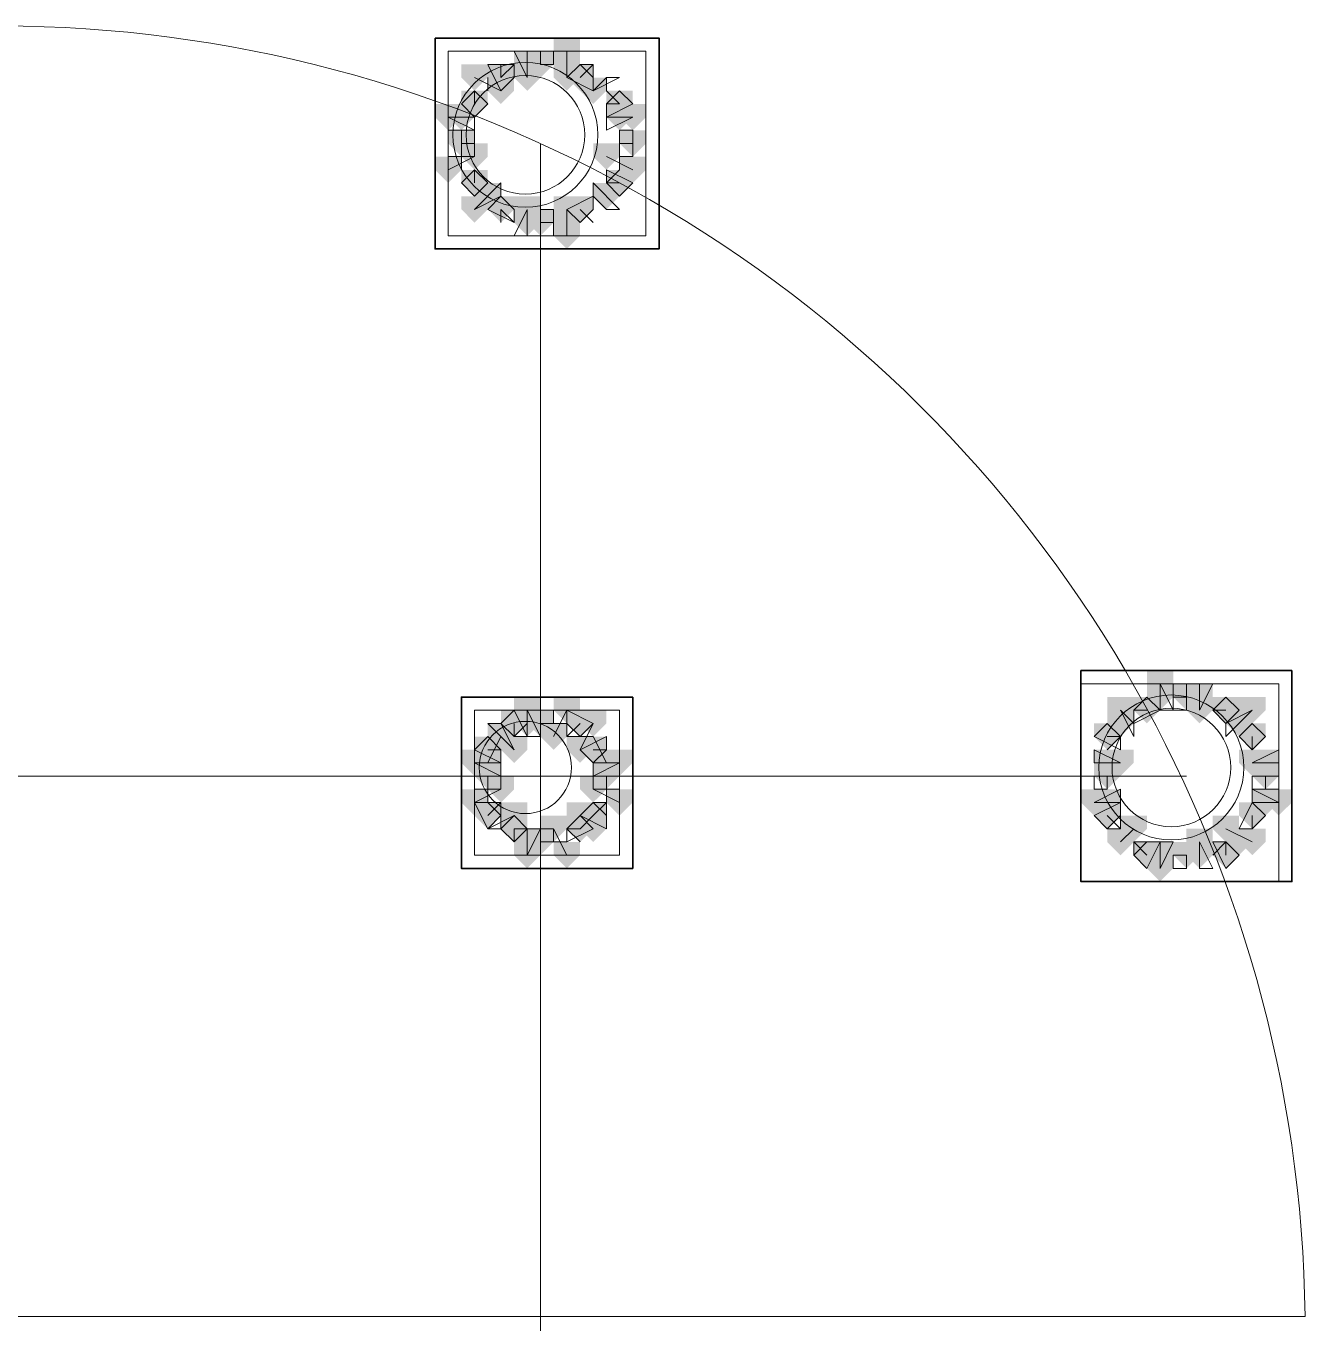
# Model space of a CAD drawing. Header units: millimetres. Extents: x 2315 to 4619, y 1334 to 1897.
# Drawn here: x 3654.12 to 3660.05, y 1541.67 to 1547.68 of the extents above; entities that cross this region are included whole.
import ezdxf

# ---------------------------------------------------------------- set-up
doc = ezdxf.new("R2010")
doc.units = ezdxf.units.MM
for name, color, linetype, true_color in [('PDF_10', 7, 'Continuous', 0x00b85c), ('PDF_AXIS', 7, 'Continuous', 0x00b85c), ('PDF_柱构件', 7, 'Continuous', 0x00b85c), ('PDF_转运站初步方案', 7, 'Continuous', 0x00b85c)]:
    doc.layers.add(name, color=color, linetype=linetype, true_color=true_color)
doc.layers.add('PDF_中心线层', color=1, linetype='Continuous')
doc.layers.add('PDF_粗实线层', color=7, linetype='Continuous')

msp = doc.modelspace()

# ---------------------------------------------------------------- hatches: boundary and pattern name
at = {"layer": 'PDF_10', "transparency": 33554559}
for points in [[(3656.5089, 1547.5601), (3656.4478, 1547.5601), (3656.4478, 1547.499), (3656.5089, 1547.4379), (3656.5699, 1547.499), (3656.5699, 1547.5601)], [(3656.5089, 1547.5601), (3656.4478, 1547.5601), (3656.4478, 1547.499), (3656.5089, 1547.4379), (3656.5699, 1547.499), (3656.5699, 1547.5601)], [(3656.3256, 1547.499), (3656.2645, 1547.499), (3656.2645, 1547.4379), (3656.3256, 1547.3768), (3656.3867, 1547.4379), (3656.3867, 1547.499)], [(3656.3256, 1547.499), (3656.2645, 1547.499), (3656.2645, 1547.4379), (3656.3256, 1547.3768), (3656.3867, 1547.4379), (3656.3867, 1547.499)], [(3656.6921, 1547.499), (3656.631, 1547.499), (3656.631, 1547.4379), (3656.6921, 1547.3768), (3656.7532, 1547.4379), (3656.7532, 1547.499)], [(3656.6921, 1547.499), (3656.631, 1547.499), (3656.631, 1547.4379), (3656.6921, 1547.3768), (3656.7532, 1547.4379), (3656.7532, 1547.499)], [(3656.2034, 1547.3768), (3656.1424, 1547.3768), (3656.1424, 1547.3157), (3656.2034, 1547.2547), (3656.2645, 1547.3157), (3656.2645, 1547.3768)], [(3656.2034, 1547.3768), (3656.1424, 1547.3768), (3656.1424, 1547.3157), (3656.2034, 1547.2547), (3656.2645, 1547.3157), (3656.2645, 1547.3768)], [(3656.2034, 1547.3768), (3656.1424, 1547.3768), (3656.1424, 1547.3157), (3656.2034, 1547.2547), (3656.2645, 1547.3157), (3656.2645, 1547.3768)], [(3656.8753, 1547.3768), (3656.8143, 1547.3768), (3656.8143, 1547.3157), (3656.8753, 1547.2547), (3656.9364, 1547.3157), (3656.9364, 1547.3768)], [(3656.8753, 1547.3768), (3656.8143, 1547.3768), (3656.8143, 1547.3157), (3656.8753, 1547.2547), (3656.9364, 1547.3157), (3656.9364, 1547.3768)], [(3656.1424, 1547.1936), (3656.0813, 1547.1936), (3656.0813, 1547.1325), (3656.1424, 1547.0714), (3656.2034, 1547.1325), (3656.2034, 1547.1936)], [(3656.1424, 1547.1936), (3656.0813, 1547.1936), (3656.0813, 1547.1325), (3656.1424, 1547.0714), (3656.2034, 1547.1325), (3656.2034, 1547.1936)], [(3656.9364, 1547.1936), (3656.8753, 1547.1936), (3656.8753, 1547.1325), (3656.9364, 1547.0714), (3656.9975, 1547.1325), (3656.9975, 1547.1936)], [(3656.9364, 1547.1936), (3656.8753, 1547.1936), (3656.8753, 1547.1325), (3656.9364, 1547.0714), (3656.9975, 1547.1325), (3656.9975, 1547.1936)], [(3656.2034, 1547.0103), (3656.1424, 1547.0103), (3656.1424, 1546.9493), (3656.2034, 1546.8882), (3656.2645, 1546.9493), (3656.2645, 1547.0103)], [(3656.2034, 1547.0103), (3656.1424, 1547.0103), (3656.1424, 1546.9493), (3656.2034, 1546.8882), (3656.2645, 1546.9493), (3656.2645, 1547.0103)], [(3656.2034, 1547.0103), (3656.1424, 1547.0103), (3656.1424, 1546.9493), (3656.2034, 1546.8882), (3656.2645, 1546.9493), (3656.2645, 1547.0103)], [(3656.8753, 1547.0103), (3656.8143, 1547.0103), (3656.8143, 1546.9493), (3656.8753, 1546.8882), (3656.9364, 1546.9493), (3656.9364, 1547.0103)], [(3656.8753, 1547.0103), (3656.8143, 1547.0103), (3656.8143, 1546.9493), (3656.8753, 1546.8882), (3656.9364, 1546.9493), (3656.9364, 1547.0103)], [(3656.3256, 1546.8882), (3656.2645, 1546.8882), (3656.2645, 1546.8271), (3656.3256, 1546.766), (3656.3867, 1546.8271), (3656.3867, 1546.8882)], [(3656.3256, 1546.8882), (3656.2645, 1546.8882), (3656.2645, 1546.8271), (3656.3256, 1546.766), (3656.3867, 1546.8271), (3656.3867, 1546.8882)], [(3656.6921, 1546.8882), (3656.631, 1546.8882), (3656.631, 1546.8271), (3656.6921, 1546.766), (3656.7532, 1546.8271), (3656.7532, 1546.8882)], [(3656.6921, 1546.8882), (3656.631, 1546.8882), (3656.631, 1546.8271), (3656.6921, 1546.766), (3656.7532, 1546.8271), (3656.7532, 1546.8882)], [(3656.5089, 1546.8271), (3656.4478, 1546.8271), (3656.4478, 1546.766), (3656.5089, 1546.7049), (3656.5699, 1546.766), (3656.5699, 1546.8271)], [(3656.5089, 1546.8271), (3656.4478, 1546.8271), (3656.4478, 1546.766), (3656.5089, 1546.7049), (3656.5699, 1546.766), (3656.5699, 1546.8271)], [(3656.5089, 1546.8271), (3656.4478, 1546.8271), (3656.4478, 1546.766), (3656.5089, 1546.7049), (3656.5699, 1546.766), (3656.5699, 1546.8271)], [(3659.5018, 1544.6282), (3659.4407, 1544.6282), (3659.4407, 1544.5671), (3659.5018, 1544.506), (3659.5629, 1544.5671), (3659.5629, 1544.6282)], [(3659.5018, 1544.6282), (3659.4407, 1544.6282), (3659.4407, 1544.5671), (3659.5018, 1544.506), (3659.5629, 1544.5671), (3659.5629, 1544.6282)], [(3659.3186, 1544.5671), (3659.2575, 1544.5671), (3659.2575, 1544.506), (3659.3186, 1544.4449), (3659.3797, 1544.506), (3659.3797, 1544.5671)], [(3659.3186, 1544.5671), (3659.2575, 1544.5671), (3659.2575, 1544.506), (3659.3186, 1544.4449), (3659.3797, 1544.506), (3659.3797, 1544.5671)], [(3659.6851, 1544.5671), (3659.624, 1544.5671), (3659.624, 1544.506), (3659.6851, 1544.4449), (3659.7461, 1544.506), (3659.7461, 1544.5671)], [(3659.6851, 1544.5671), (3659.624, 1544.5671), (3659.624, 1544.506), (3659.6851, 1544.4449), (3659.7461, 1544.506), (3659.7461, 1544.5671)], [(3659.6851, 1544.5671), (3659.624, 1544.5671), (3659.624, 1544.506), (3659.6851, 1544.4449), (3659.7461, 1544.506), (3659.7461, 1544.5671)], [(3656.3867, 1544.506), (3656.3256, 1544.506), (3656.3256, 1544.4449), (3656.3867, 1544.3839), (3656.4478, 1544.4449), (3656.4478, 1544.506)], [(3656.3867, 1544.506), (3656.3256, 1544.506), (3656.3256, 1544.4449), (3656.3867, 1544.3839), (3656.4478, 1544.4449), (3656.4478, 1544.506)], [(3656.5089, 1544.506), (3656.4478, 1544.506), (3656.4478, 1544.4449), (3656.5089, 1544.3839), (3656.5699, 1544.4449), (3656.5699, 1544.506)], [(3656.5089, 1544.506), (3656.4478, 1544.506), (3656.4478, 1544.4449), (3656.5089, 1544.3839), (3656.5699, 1544.4449), (3656.5699, 1544.506)], [(3656.6921, 1544.506), (3656.631, 1544.506), (3656.631, 1544.4449), (3656.6921, 1544.3839), (3656.7532, 1544.4449), (3656.7532, 1544.506)], [(3656.6921, 1544.506), (3656.631, 1544.506), (3656.631, 1544.4449), (3656.6921, 1544.3839), (3656.7532, 1544.4449), (3656.7532, 1544.506)], [(3659.1353, 1544.4449), (3659.0743, 1544.4449), (3659.0743, 1544.3839), (3659.1353, 1544.3228), (3659.1964, 1544.3839), (3659.1964, 1544.4449)], [(3659.1353, 1544.4449), (3659.0743, 1544.4449), (3659.0743, 1544.3839), (3659.1353, 1544.3228), (3659.1964, 1544.3839), (3659.1964, 1544.4449)], [(3659.8072, 1544.4449), (3659.7461, 1544.4449), (3659.7461, 1544.3839), (3659.8072, 1544.3228), (3659.8683, 1544.3839), (3659.8683, 1544.4449)], [(3659.8072, 1544.4449), (3659.7461, 1544.4449), (3659.7461, 1544.3839), (3659.8072, 1544.3228), (3659.8683, 1544.3839), (3659.8683, 1544.4449)], [(3659.8072, 1544.4449), (3659.7461, 1544.4449), (3659.7461, 1544.3839), (3659.8072, 1544.3228), (3659.8683, 1544.3839), (3659.8683, 1544.4449)], [(3656.2645, 1544.3839), (3656.2034, 1544.3839), (3656.2034, 1544.3228), (3656.2645, 1544.2617), (3656.3256, 1544.3228), (3656.3256, 1544.3839)], [(3656.2645, 1544.3839), (3656.2034, 1544.3839), (3656.2034, 1544.3228), (3656.2645, 1544.2617), (3656.3256, 1544.3228), (3656.3256, 1544.3839)], [(3656.7532, 1544.3839), (3656.6921, 1544.3839), (3656.6921, 1544.3228), (3656.7532, 1544.2617), (3656.8143, 1544.3228), (3656.8143, 1544.3839)], [(3656.7532, 1544.3839), (3656.6921, 1544.3839), (3656.6921, 1544.3228), (3656.7532, 1544.2617), (3656.8143, 1544.3228), (3656.8143, 1544.3839)], [(3656.2645, 1544.2617), (3656.2034, 1544.2617), (3656.2034, 1544.2006), (3656.2645, 1544.1395), (3656.3256, 1544.2006), (3656.3256, 1544.2617)], [(3656.2645, 1544.2617), (3656.2034, 1544.2617), (3656.2034, 1544.2006), (3656.2645, 1544.1395), (3656.3256, 1544.2006), (3656.3256, 1544.2617)], [(3656.8143, 1544.2617), (3656.7532, 1544.2617), (3656.7532, 1544.2006), (3656.8143, 1544.1395), (3656.8753, 1544.2006), (3656.8753, 1544.2617)], [(3656.8143, 1544.2617), (3656.7532, 1544.2617), (3656.7532, 1544.2006), (3656.8143, 1544.1395), (3656.8753, 1544.2006), (3656.8753, 1544.2617)], [(3659.1353, 1544.2617), (3659.0743, 1544.2617), (3659.0743, 1544.2006), (3659.1353, 1544.1395), (3659.1964, 1544.2006), (3659.1964, 1544.2617)], [(3659.1353, 1544.2617), (3659.0743, 1544.2617), (3659.0743, 1544.2006), (3659.1353, 1544.1395), (3659.1964, 1544.2006), (3659.1964, 1544.2617)], [(3659.8683, 1544.2617), (3659.8072, 1544.2617), (3659.8072, 1544.2006), (3659.8683, 1544.1395), (3659.9294, 1544.2006), (3659.9294, 1544.2617)], [(3659.8683, 1544.2617), (3659.8072, 1544.2617), (3659.8072, 1544.2006), (3659.8683, 1544.1395), (3659.9294, 1544.2006), (3659.9294, 1544.2617)], [(3656.2645, 1544.0784), (3656.2034, 1544.0784), (3656.2034, 1544.0174), (3656.2645, 1543.9563), (3656.3256, 1544.0174), (3656.3256, 1544.0784)], [(3656.2645, 1544.0784), (3656.2034, 1544.0784), (3656.2034, 1544.0174), (3656.2645, 1543.9563), (3656.3256, 1544.0174), (3656.3256, 1544.0784)], [(3656.7532, 1544.0784), (3656.6921, 1544.0784), (3656.6921, 1544.0174), (3656.7532, 1543.9563), (3656.8143, 1544.0174), (3656.8143, 1544.0784)], [(3656.7532, 1544.0784), (3656.6921, 1544.0784), (3656.6921, 1544.0174), (3656.7532, 1543.9563), (3656.8143, 1544.0174), (3656.8143, 1544.0784)], [(3659.1353, 1544.0784), (3659.0743, 1544.0784), (3659.0743, 1544.0174), (3659.1353, 1543.9563), (3659.1964, 1544.0174), (3659.1964, 1544.0784)], [(3659.1353, 1544.0784), (3659.0743, 1544.0784), (3659.0743, 1544.0174), (3659.1353, 1543.9563), (3659.1964, 1544.0174), (3659.1964, 1544.0784)], [(3659.8072, 1544.0784), (3659.7461, 1544.0784), (3659.7461, 1544.0174), (3659.8072, 1543.9563), (3659.8683, 1544.0174), (3659.8683, 1544.0784)], [(3659.8072, 1544.0784), (3659.7461, 1544.0784), (3659.7461, 1544.0174), (3659.8072, 1543.9563), (3659.8683, 1544.0174), (3659.8683, 1544.0784)], [(3656.3867, 1544.0174), (3656.3256, 1544.0174), (3656.3256, 1543.9563), (3656.3867, 1543.8952), (3656.4478, 1543.9563), (3656.4478, 1544.0174)], [(3656.3867, 1544.0174), (3656.3256, 1544.0174), (3656.3256, 1543.9563), (3656.3867, 1543.8952), (3656.4478, 1543.9563), (3656.4478, 1544.0174)], [(3656.6921, 1544.0174), (3656.631, 1544.0174), (3656.631, 1543.9563), (3656.6921, 1543.8952), (3656.7532, 1543.9563), (3656.7532, 1544.0174)], [(3656.6921, 1544.0174), (3656.631, 1544.0174), (3656.631, 1543.9563), (3656.6921, 1543.8952), (3656.7532, 1543.9563), (3656.7532, 1544.0174)], [(3656.5089, 1543.9563), (3656.4478, 1543.9563), (3656.4478, 1543.8952), (3656.5089, 1543.8341), (3656.5699, 1543.8952), (3656.5699, 1543.9563)], [(3656.5089, 1543.9563), (3656.4478, 1543.9563), (3656.4478, 1543.8952), (3656.5089, 1543.8341), (3656.5699, 1543.8952), (3656.5699, 1543.9563)], [(3659.3186, 1543.8952), (3659.2575, 1543.8952), (3659.2575, 1543.8341), (3659.3186, 1543.773), (3659.3797, 1543.8341), (3659.3797, 1543.8952)], [(3659.3186, 1543.8952), (3659.2575, 1543.8952), (3659.2575, 1543.8341), (3659.3186, 1543.773), (3659.3797, 1543.8341), (3659.3797, 1543.8952)], [(3659.5018, 1543.8952), (3659.4407, 1543.8952), (3659.4407, 1543.8341), (3659.5018, 1543.773), (3659.5629, 1543.8341), (3659.5629, 1543.8952)], [(3659.5018, 1543.8952), (3659.4407, 1543.8952), (3659.4407, 1543.8341), (3659.5018, 1543.773), (3659.5629, 1543.8341), (3659.5629, 1543.8952)], [(3659.6851, 1543.8952), (3659.624, 1543.8952), (3659.624, 1543.8341), (3659.6851, 1543.773), (3659.7461, 1543.8341), (3659.7461, 1543.8952)], [(3659.6851, 1543.8952), (3659.624, 1543.8952), (3659.624, 1543.8341), (3659.6851, 1543.773), (3659.7461, 1543.8341), (3659.7461, 1543.8952)]]:
    msp.add_hatch(color=256, dxfattribs=at).paths.add_polyline_path(points)
at = {"layer": 'PDF_柱构件', "transparency": 33554559}
for points in [[(3656.631, 1547.6211), (3656.5699, 1547.6211), (3656.5699, 1547.5601), (3656.631, 1547.499), (3656.6921, 1547.5601), (3656.6921, 1547.6211)], [(3656.4478, 1547.5601), (3656.3867, 1547.5601), (3656.3867, 1547.499), (3656.4478, 1547.4379), (3656.5089, 1547.499), (3656.5089, 1547.5601)], [(3656.631, 1547.5601), (3656.5699, 1547.5601), (3656.5699, 1547.499), (3656.631, 1547.4379), (3656.6921, 1547.499), (3656.6921, 1547.5601)], [(3656.2034, 1547.499), (3656.1424, 1547.499), (3656.1424, 1547.4379), (3656.2034, 1547.3768), (3656.2645, 1547.4379), (3656.2645, 1547.499)], [(3656.4478, 1547.499), (3656.3867, 1547.499), (3656.3867, 1547.4379), (3656.4478, 1547.3768), (3656.5089, 1547.4379), (3656.5089, 1547.499)], [(3656.631, 1547.499), (3656.5699, 1547.499), (3656.5699, 1547.4379), (3656.631, 1547.3768), (3656.6921, 1547.4379), (3656.6921, 1547.499)], [(3656.3256, 1547.4379), (3656.2645, 1547.4379), (3656.2645, 1547.3768), (3656.3256, 1547.3157), (3656.3867, 1547.3768), (3656.3867, 1547.4379)], [(3656.7532, 1547.4379), (3656.6921, 1547.4379), (3656.6921, 1547.3768), (3656.7532, 1547.3157), (3656.8143, 1547.3768), (3656.8143, 1547.4379)], [(3656.0813, 1547.3157), (3656.0202, 1547.3157), (3656.0202, 1547.2547), (3656.0813, 1547.1936), (3656.1424, 1547.2547), (3656.1424, 1547.3157)], [(3656.1424, 1547.3157), (3656.0813, 1547.3157), (3656.0813, 1547.2547), (3656.1424, 1547.1936), (3656.2034, 1547.2547), (3656.2034, 1547.3157)], [(3656.8753, 1547.3157), (3656.8143, 1547.3157), (3656.8143, 1547.2547), (3656.8753, 1547.1936), (3656.9364, 1547.2547), (3656.9364, 1547.3157)], [(3656.9364, 1547.3157), (3656.8753, 1547.3157), (3656.8753, 1547.2547), (3656.9364, 1547.1936), (3656.9975, 1547.2547), (3656.9975, 1547.3157)], [(3656.2034, 1547.1325), (3656.1424, 1547.1325), (3656.1424, 1547.0714), (3656.2034, 1547.0103), (3656.2645, 1547.0714), (3656.2645, 1547.1325)], [(3656.8143, 1547.1325), (3656.7532, 1547.1325), (3656.7532, 1547.0714), (3656.8143, 1547.0103), (3656.8753, 1547.0714), (3656.8753, 1547.1325)], [(3656.0813, 1547.0714), (3656.0202, 1547.0714), (3656.0202, 1547.0103), (3656.0813, 1546.9493), (3656.1424, 1547.0103), (3656.1424, 1547.0714)], [(3656.9364, 1547.0714), (3656.8753, 1547.0714), (3656.8753, 1547.0103), (3656.9364, 1546.9493), (3656.9975, 1547.0103), (3656.9975, 1547.0714)], [(3656.2645, 1546.9493), (3656.2034, 1546.9493), (3656.2034, 1546.8882), (3656.2645, 1546.8271), (3656.3256, 1546.8882), (3656.3256, 1546.9493)], [(3656.8143, 1546.9493), (3656.7532, 1546.9493), (3656.7532, 1546.8882), (3656.8143, 1546.8271), (3656.8753, 1546.8882), (3656.8753, 1546.9493)], [(3656.2034, 1546.8882), (3656.1424, 1546.8882), (3656.1424, 1546.8271), (3656.2034, 1546.766), (3656.2645, 1546.8271), (3656.2645, 1546.8882)], [(3656.4478, 1546.8882), (3656.3867, 1546.8882), (3656.3867, 1546.8271), (3656.4478, 1546.766), (3656.5089, 1546.8271), (3656.5089, 1546.8882)], [(3656.631, 1546.8882), (3656.5699, 1546.8882), (3656.5699, 1546.8271), (3656.631, 1546.766), (3656.6921, 1546.8271), (3656.6921, 1546.8882)], [(3656.4478, 1546.8271), (3656.3867, 1546.8271), (3656.3867, 1546.766), (3656.4478, 1546.7049), (3656.5089, 1546.766), (3656.5089, 1546.8271)], [(3656.631, 1546.8271), (3656.5699, 1546.8271), (3656.5699, 1546.766), (3656.631, 1546.7049), (3656.6921, 1546.766), (3656.6921, 1546.8271)], [(3656.631, 1546.766), (3656.5699, 1546.766), (3656.5699, 1546.7049), (3656.631, 1546.6439), (3656.6921, 1546.7049), (3656.6921, 1546.766)], [(3659.3797, 1544.6893), (3659.3186, 1544.6893), (3659.3186, 1544.6282), (3659.3797, 1544.5671), (3659.4407, 1544.6282), (3659.4407, 1544.6893)], [(3659.3797, 1544.6282), (3659.3186, 1544.6282), (3659.3186, 1544.5671), (3659.3797, 1544.506), (3659.4407, 1544.5671), (3659.4407, 1544.6282)], [(3659.5629, 1544.6282), (3659.5018, 1544.6282), (3659.5018, 1544.5671), (3659.5629, 1544.506), (3659.624, 1544.5671), (3659.624, 1544.6282)], [(3656.4478, 1544.5671), (3656.3867, 1544.5671), (3656.3867, 1544.506), (3656.4478, 1544.4449), (3656.5089, 1544.506), (3656.5089, 1544.5671)], [(3656.631, 1544.5671), (3656.5699, 1544.5671), (3656.5699, 1544.506), (3656.631, 1544.4449), (3656.6921, 1544.506), (3656.6921, 1544.5671)], [(3659.1964, 1544.5671), (3659.1353, 1544.5671), (3659.1353, 1544.506), (3659.1964, 1544.4449), (3659.2575, 1544.506), (3659.2575, 1544.5671)], [(3659.5629, 1544.5671), (3659.5018, 1544.5671), (3659.5018, 1544.506), (3659.5629, 1544.4449), (3659.624, 1544.506), (3659.624, 1544.5671)], [(3659.8072, 1544.5671), (3659.7461, 1544.5671), (3659.7461, 1544.506), (3659.8072, 1544.4449), (3659.8683, 1544.506), (3659.8683, 1544.5671)], [(3656.4478, 1544.506), (3656.3867, 1544.506), (3656.3867, 1544.4449), (3656.4478, 1544.3839), (3656.5089, 1544.4449), (3656.5089, 1544.506)], [(3656.7532, 1544.506), (3656.6921, 1544.506), (3656.6921, 1544.4449), (3656.7532, 1544.3839), (3656.8143, 1544.4449), (3656.8143, 1544.506)], [(3659.1964, 1544.506), (3659.1353, 1544.506), (3659.1353, 1544.4449), (3659.1964, 1544.3839), (3659.2575, 1544.4449), (3659.2575, 1544.506)], [(3659.7461, 1544.506), (3659.6851, 1544.506), (3659.6851, 1544.4449), (3659.7461, 1544.3839), (3659.8072, 1544.4449), (3659.8072, 1544.506)], [(3656.3256, 1544.4449), (3656.2645, 1544.4449), (3656.2645, 1544.3839), (3656.3256, 1544.3228), (3656.3867, 1544.3839), (3656.3867, 1544.4449)], [(3656.5699, 1544.4449), (3656.5089, 1544.4449), (3656.5089, 1544.3839), (3656.5699, 1544.3228), (3656.631, 1544.3839), (3656.631, 1544.4449)], [(3656.3867, 1544.3839), (3656.3256, 1544.3839), (3656.3256, 1544.3228), (3656.3867, 1544.2617), (3656.4478, 1544.3228), (3656.4478, 1544.3839)], [(3656.6921, 1544.3839), (3656.631, 1544.3839), (3656.631, 1544.3228), (3656.6921, 1544.2617), (3656.7532, 1544.3228), (3656.7532, 1544.3839)], [(3656.2034, 1544.3228), (3656.1424, 1544.3228), (3656.1424, 1544.2617), (3656.2034, 1544.2006), (3656.2645, 1544.2617), (3656.2645, 1544.3228)], [(3656.2645, 1544.3228), (3656.2034, 1544.3228), (3656.2034, 1544.2617), (3656.2645, 1544.2006), (3656.3256, 1544.2617), (3656.3256, 1544.3228)], [(3656.8143, 1544.3228), (3656.7532, 1544.3228), (3656.7532, 1544.2617), (3656.8143, 1544.2006), (3656.8753, 1544.2617), (3656.8753, 1544.3228)], [(3656.8753, 1544.3228), (3656.8143, 1544.3228), (3656.8143, 1544.2617), (3656.8753, 1544.2006), (3656.9364, 1544.2617), (3656.9364, 1544.3228)], [(3659.1353, 1544.3228), (3659.0743, 1544.3228), (3659.0743, 1544.2617), (3659.1353, 1544.2006), (3659.1964, 1544.2617), (3659.1964, 1544.3228)], [(3659.1964, 1544.3228), (3659.1353, 1544.3228), (3659.1353, 1544.2617), (3659.1964, 1544.2006), (3659.2575, 1544.2617), (3659.2575, 1544.3228)], [(3659.8072, 1544.3228), (3659.7461, 1544.3228), (3659.7461, 1544.2617), (3659.8072, 1544.2006), (3659.8683, 1544.2617), (3659.8683, 1544.3228)], [(3659.8683, 1544.3228), (3659.8072, 1544.3228), (3659.8072, 1544.2617), (3659.8683, 1544.2006), (3659.9294, 1544.2617), (3659.9294, 1544.3228)], [(3656.3256, 1544.2006), (3656.2645, 1544.2006), (3656.2645, 1544.1395), (3656.3256, 1544.0784), (3656.3867, 1544.1395), (3656.3867, 1544.2006)], [(3656.7532, 1544.2006), (3656.6921, 1544.2006), (3656.6921, 1544.1395), (3656.7532, 1544.0784), (3656.8143, 1544.1395), (3656.8143, 1544.2006)], [(3656.2034, 1544.1395), (3656.1424, 1544.1395), (3656.1424, 1544.0784), (3656.2034, 1544.0174), (3656.2645, 1544.0784), (3656.2645, 1544.1395)], [(3656.8753, 1544.1395), (3656.8143, 1544.1395), (3656.8143, 1544.0784), (3656.8753, 1544.0174), (3656.9364, 1544.0784), (3656.9364, 1544.1395)], [(3659.0743, 1544.1395), (3659.0132, 1544.1395), (3659.0132, 1544.0784), (3659.0743, 1544.0174), (3659.1353, 1544.0784), (3659.1353, 1544.1395)], [(3659.1353, 1544.1395), (3659.0743, 1544.1395), (3659.0743, 1544.0784), (3659.1353, 1544.0174), (3659.1964, 1544.0784), (3659.1964, 1544.1395)], [(3659.8683, 1544.1395), (3659.8072, 1544.1395), (3659.8072, 1544.0784), (3659.8683, 1544.0174), (3659.9294, 1544.0784), (3659.9294, 1544.1395)], [(3659.9294, 1544.1395), (3659.8683, 1544.1395), (3659.8683, 1544.0784), (3659.9294, 1544.0174), (3659.9905, 1544.0784), (3659.9905, 1544.1395)], [(3656.3867, 1544.0784), (3656.3256, 1544.0784), (3656.3256, 1544.0174), (3656.3867, 1543.9563), (3656.4478, 1544.0174), (3656.4478, 1544.0784)], [(3656.6921, 1544.0784), (3656.631, 1544.0784), (3656.631, 1544.0174), (3656.6921, 1543.9563), (3656.7532, 1544.0174), (3656.7532, 1544.0784)], [(3656.5699, 1544.0174), (3656.5089, 1544.0174), (3656.5089, 1543.9563), (3656.5699, 1543.8952), (3656.631, 1543.9563), (3656.631, 1544.0174)], [(3656.7532, 1544.0174), (3656.6921, 1544.0174), (3656.6921, 1543.9563), (3656.7532, 1543.8952), (3656.8143, 1543.9563), (3656.8143, 1544.0174)], [(3659.2575, 1544.0174), (3659.1964, 1544.0174), (3659.1964, 1543.9563), (3659.2575, 1543.8952), (3659.3186, 1543.9563), (3659.3186, 1544.0174)], [(3659.6851, 1544.0174), (3659.624, 1544.0174), (3659.624, 1543.9563), (3659.6851, 1543.8952), (3659.7461, 1543.9563), (3659.7461, 1544.0174)], [(3656.4478, 1543.9563), (3656.3867, 1543.9563), (3656.3867, 1543.8952), (3656.4478, 1543.8341), (3656.5089, 1543.8952), (3656.5089, 1543.9563)], [(3659.1964, 1543.9563), (3659.1353, 1543.9563), (3659.1353, 1543.8952), (3659.1964, 1543.8341), (3659.2575, 1543.8952), (3659.2575, 1543.9563)], [(3659.1964, 1543.9563), (3659.1353, 1543.9563), (3659.1353, 1543.8952), (3659.1964, 1543.8341), (3659.2575, 1543.8952), (3659.2575, 1543.9563)], [(3659.5629, 1543.9563), (3659.5018, 1543.9563), (3659.5018, 1543.8952), (3659.5629, 1543.8341), (3659.624, 1543.8952), (3659.624, 1543.9563)], [(3659.7461, 1543.9563), (3659.6851, 1543.9563), (3659.6851, 1543.8952), (3659.7461, 1543.8341), (3659.8072, 1543.8952), (3659.8072, 1543.9563)], [(3659.8072, 1543.9563), (3659.7461, 1543.9563), (3659.7461, 1543.8952), (3659.8072, 1543.8341), (3659.8683, 1543.8952), (3659.8683, 1543.9563)], [(3656.4478, 1543.8952), (3656.3867, 1543.8952), (3656.3867, 1543.8341), (3656.4478, 1543.773), (3656.5089, 1543.8341), (3656.5089, 1543.8952)], [(3656.631, 1543.8952), (3656.5699, 1543.8952), (3656.5699, 1543.8341), (3656.631, 1543.773), (3656.6921, 1543.8341), (3656.6921, 1543.8952)], [(3659.3797, 1543.8952), (3659.3186, 1543.8952), (3659.3186, 1543.8341), (3659.3797, 1543.773), (3659.4407, 1543.8341), (3659.4407, 1543.8952)], [(3659.5629, 1543.8952), (3659.5018, 1543.8952), (3659.5018, 1543.8341), (3659.5629, 1543.773), (3659.624, 1543.8341), (3659.624, 1543.8952)], [(3659.3797, 1543.8341), (3659.3186, 1543.8341), (3659.3186, 1543.773), (3659.3797, 1543.712), (3659.4407, 1543.773), (3659.4407, 1543.8341)]]:
    msp.add_hatch(color=256, dxfattribs=at).paths.add_polyline_path(points)
at = {"layer": 'PDF_转运站初步方案', "transparency": 33554559}
for points in [[(3656.5089, 1547.5601), (3656.4478, 1547.5601), (3656.4478, 1547.499), (3656.5089, 1547.4379), (3656.5699, 1547.499), (3656.5699, 1547.5601)], [(3656.5089, 1547.5601), (3656.4478, 1547.5601), (3656.4478, 1547.499), (3656.5089, 1547.4379), (3656.5699, 1547.499), (3656.5699, 1547.5601)], [(3656.3256, 1547.499), (3656.2645, 1547.499), (3656.2645, 1547.4379), (3656.3256, 1547.3768), (3656.3867, 1547.4379), (3656.3867, 1547.499)], [(3656.3256, 1547.499), (3656.2645, 1547.499), (3656.2645, 1547.4379), (3656.3256, 1547.3768), (3656.3867, 1547.4379), (3656.3867, 1547.499)], [(3656.6921, 1547.499), (3656.631, 1547.499), (3656.631, 1547.4379), (3656.6921, 1547.3768), (3656.7532, 1547.4379), (3656.7532, 1547.499)], [(3656.6921, 1547.499), (3656.631, 1547.499), (3656.631, 1547.4379), (3656.6921, 1547.3768), (3656.7532, 1547.4379), (3656.7532, 1547.499)], [(3656.2034, 1547.3768), (3656.1424, 1547.3768), (3656.1424, 1547.3157), (3656.2034, 1547.2547), (3656.2645, 1547.3157), (3656.2645, 1547.3768)], [(3656.2034, 1547.3768), (3656.1424, 1547.3768), (3656.1424, 1547.3157), (3656.2034, 1547.2547), (3656.2645, 1547.3157), (3656.2645, 1547.3768)], [(3656.8753, 1547.3768), (3656.8143, 1547.3768), (3656.8143, 1547.3157), (3656.8753, 1547.2547), (3656.9364, 1547.3157), (3656.9364, 1547.3768)], [(3656.8753, 1547.3768), (3656.8143, 1547.3768), (3656.8143, 1547.3157), (3656.8753, 1547.2547), (3656.9364, 1547.3157), (3656.9364, 1547.3768)], [(3656.1424, 1547.1936), (3656.0813, 1547.1936), (3656.0813, 1547.1325), (3656.1424, 1547.0714), (3656.2034, 1547.1325), (3656.2034, 1547.1936)], [(3656.1424, 1547.1936), (3656.0813, 1547.1936), (3656.0813, 1547.1325), (3656.1424, 1547.0714), (3656.2034, 1547.1325), (3656.2034, 1547.1936)], [(3656.9364, 1547.1936), (3656.8753, 1547.1936), (3656.8753, 1547.1325), (3656.9364, 1547.0714), (3656.9975, 1547.1325), (3656.9975, 1547.1936)], [(3656.9364, 1547.1936), (3656.8753, 1547.1936), (3656.8753, 1547.1325), (3656.9364, 1547.0714), (3656.9975, 1547.1325), (3656.9975, 1547.1936)], [(3656.2034, 1547.0103), (3656.1424, 1547.0103), (3656.1424, 1546.9493), (3656.2034, 1546.8882), (3656.2645, 1546.9493), (3656.2645, 1547.0103)], [(3656.2034, 1547.0103), (3656.1424, 1547.0103), (3656.1424, 1546.9493), (3656.2034, 1546.8882), (3656.2645, 1546.9493), (3656.2645, 1547.0103)], [(3656.8753, 1547.0103), (3656.8143, 1547.0103), (3656.8143, 1546.9493), (3656.8753, 1546.8882), (3656.9364, 1546.9493), (3656.9364, 1547.0103)], [(3656.8753, 1547.0103), (3656.8143, 1547.0103), (3656.8143, 1546.9493), (3656.8753, 1546.8882), (3656.9364, 1546.9493), (3656.9364, 1547.0103)], [(3656.3256, 1546.8882), (3656.2645, 1546.8882), (3656.2645, 1546.8271), (3656.3256, 1546.766), (3656.3867, 1546.8271), (3656.3867, 1546.8882)], [(3656.3256, 1546.8882), (3656.2645, 1546.8882), (3656.2645, 1546.8271), (3656.3256, 1546.766), (3656.3867, 1546.8271), (3656.3867, 1546.8882)], [(3656.6921, 1546.8882), (3656.631, 1546.8882), (3656.631, 1546.8271), (3656.6921, 1546.766), (3656.7532, 1546.8271), (3656.7532, 1546.8882)], [(3656.6921, 1546.8882), (3656.631, 1546.8882), (3656.631, 1546.8271), (3656.6921, 1546.766), (3656.7532, 1546.8271), (3656.7532, 1546.8882)], [(3656.5089, 1546.8271), (3656.4478, 1546.8271), (3656.4478, 1546.766), (3656.5089, 1546.7049), (3656.5699, 1546.766), (3656.5699, 1546.8271)], [(3656.5089, 1546.8271), (3656.4478, 1546.8271), (3656.4478, 1546.766), (3656.5089, 1546.7049), (3656.5699, 1546.766), (3656.5699, 1546.8271)], [(3659.5018, 1544.6282), (3659.4407, 1544.6282), (3659.4407, 1544.5671), (3659.5018, 1544.506), (3659.5629, 1544.5671), (3659.5629, 1544.6282)], [(3659.5018, 1544.6282), (3659.4407, 1544.6282), (3659.4407, 1544.5671), (3659.5018, 1544.506), (3659.5629, 1544.5671), (3659.5629, 1544.6282)], [(3659.3186, 1544.5671), (3659.2575, 1544.5671), (3659.2575, 1544.506), (3659.3186, 1544.4449), (3659.3797, 1544.506), (3659.3797, 1544.5671)], [(3659.3186, 1544.5671), (3659.2575, 1544.5671), (3659.2575, 1544.506), (3659.3186, 1544.4449), (3659.3797, 1544.506), (3659.3797, 1544.5671)], [(3659.6851, 1544.5671), (3659.624, 1544.5671), (3659.624, 1544.506), (3659.6851, 1544.4449), (3659.7461, 1544.506), (3659.7461, 1544.5671)], [(3659.6851, 1544.5671), (3659.624, 1544.5671), (3659.624, 1544.506), (3659.6851, 1544.4449), (3659.7461, 1544.506), (3659.7461, 1544.5671)], [(3656.3867, 1544.506), (3656.3256, 1544.506), (3656.3256, 1544.4449), (3656.3867, 1544.3839), (3656.4478, 1544.4449), (3656.4478, 1544.506)], [(3656.3867, 1544.506), (3656.3256, 1544.506), (3656.3256, 1544.4449), (3656.3867, 1544.3839), (3656.4478, 1544.4449), (3656.4478, 1544.506)], [(3656.5089, 1544.506), (3656.4478, 1544.506), (3656.4478, 1544.4449), (3656.5089, 1544.3839), (3656.5699, 1544.4449), (3656.5699, 1544.506)], [(3656.5089, 1544.506), (3656.4478, 1544.506), (3656.4478, 1544.4449), (3656.5089, 1544.3839), (3656.5699, 1544.4449), (3656.5699, 1544.506)], [(3656.6921, 1544.506), (3656.631, 1544.506), (3656.631, 1544.4449), (3656.6921, 1544.3839), (3656.7532, 1544.4449), (3656.7532, 1544.506)], [(3656.6921, 1544.506), (3656.631, 1544.506), (3656.631, 1544.4449), (3656.6921, 1544.3839), (3656.7532, 1544.4449), (3656.7532, 1544.506)], [(3659.1353, 1544.4449), (3659.0743, 1544.4449), (3659.0743, 1544.3839), (3659.1353, 1544.3228), (3659.1964, 1544.3839), (3659.1964, 1544.4449)], [(3659.1353, 1544.4449), (3659.0743, 1544.4449), (3659.0743, 1544.3839), (3659.1353, 1544.3228), (3659.1964, 1544.3839), (3659.1964, 1544.4449)], [(3659.8072, 1544.4449), (3659.7461, 1544.4449), (3659.7461, 1544.3839), (3659.8072, 1544.3228), (3659.8683, 1544.3839), (3659.8683, 1544.4449)], [(3659.8072, 1544.4449), (3659.7461, 1544.4449), (3659.7461, 1544.3839), (3659.8072, 1544.3228), (3659.8683, 1544.3839), (3659.8683, 1544.4449)], [(3656.2645, 1544.3839), (3656.2034, 1544.3839), (3656.2034, 1544.3228), (3656.2645, 1544.2617), (3656.3256, 1544.3228), (3656.3256, 1544.3839)], [(3656.2645, 1544.3839), (3656.2034, 1544.3839), (3656.2034, 1544.3228), (3656.2645, 1544.2617), (3656.3256, 1544.3228), (3656.3256, 1544.3839)], [(3656.7532, 1544.3839), (3656.6921, 1544.3839), (3656.6921, 1544.3228), (3656.7532, 1544.2617), (3656.8143, 1544.3228), (3656.8143, 1544.3839)], [(3656.7532, 1544.3839), (3656.6921, 1544.3839), (3656.6921, 1544.3228), (3656.7532, 1544.2617), (3656.8143, 1544.3228), (3656.8143, 1544.3839)], [(3656.2645, 1544.2617), (3656.2034, 1544.2617), (3656.2034, 1544.2006), (3656.2645, 1544.1395), (3656.3256, 1544.2006), (3656.3256, 1544.2617)], [(3656.2645, 1544.2617), (3656.2034, 1544.2617), (3656.2034, 1544.2006), (3656.2645, 1544.1395), (3656.3256, 1544.2006), (3656.3256, 1544.2617)], [(3656.8143, 1544.2617), (3656.7532, 1544.2617), (3656.7532, 1544.2006), (3656.8143, 1544.1395), (3656.8753, 1544.2006), (3656.8753, 1544.2617)], [(3656.8143, 1544.2617), (3656.7532, 1544.2617), (3656.7532, 1544.2006), (3656.8143, 1544.1395), (3656.8753, 1544.2006), (3656.8753, 1544.2617)], [(3659.1353, 1544.2617), (3659.0743, 1544.2617), (3659.0743, 1544.2006), (3659.1353, 1544.1395), (3659.1964, 1544.2006), (3659.1964, 1544.2617)], [(3659.1353, 1544.2617), (3659.0743, 1544.2617), (3659.0743, 1544.2006), (3659.1353, 1544.1395), (3659.1964, 1544.2006), (3659.1964, 1544.2617)], [(3659.8683, 1544.2617), (3659.8072, 1544.2617), (3659.8072, 1544.2006), (3659.8683, 1544.1395), (3659.9294, 1544.2006), (3659.9294, 1544.2617)], [(3659.8683, 1544.2617), (3659.8072, 1544.2617), (3659.8072, 1544.2006), (3659.8683, 1544.1395), (3659.9294, 1544.2006), (3659.9294, 1544.2617)], [(3656.2645, 1544.0784), (3656.2034, 1544.0784), (3656.2034, 1544.0174), (3656.2645, 1543.9563), (3656.3256, 1544.0174), (3656.3256, 1544.0784)], [(3656.2645, 1544.0784), (3656.2034, 1544.0784), (3656.2034, 1544.0174), (3656.2645, 1543.9563), (3656.3256, 1544.0174), (3656.3256, 1544.0784)], [(3656.7532, 1544.0784), (3656.6921, 1544.0784), (3656.6921, 1544.0174), (3656.7532, 1543.9563), (3656.8143, 1544.0174), (3656.8143, 1544.0784)], [(3656.7532, 1544.0784), (3656.6921, 1544.0784), (3656.6921, 1544.0174), (3656.7532, 1543.9563), (3656.8143, 1544.0174), (3656.8143, 1544.0784)], [(3659.1353, 1544.0784), (3659.0743, 1544.0784), (3659.0743, 1544.0174), (3659.1353, 1543.9563), (3659.1964, 1544.0174), (3659.1964, 1544.0784)], [(3659.1353, 1544.0784), (3659.0743, 1544.0784), (3659.0743, 1544.0174), (3659.1353, 1543.9563), (3659.1964, 1544.0174), (3659.1964, 1544.0784)], [(3659.8072, 1544.0784), (3659.7461, 1544.0784), (3659.7461, 1544.0174), (3659.8072, 1543.9563), (3659.8683, 1544.0174), (3659.8683, 1544.0784)], [(3659.8072, 1544.0784), (3659.7461, 1544.0784), (3659.7461, 1544.0174), (3659.8072, 1543.9563), (3659.8683, 1544.0174), (3659.8683, 1544.0784)], [(3656.3867, 1544.0174), (3656.3256, 1544.0174), (3656.3256, 1543.9563), (3656.3867, 1543.8952), (3656.4478, 1543.9563), (3656.4478, 1544.0174)], [(3656.3867, 1544.0174), (3656.3256, 1544.0174), (3656.3256, 1543.9563), (3656.3867, 1543.8952), (3656.4478, 1543.9563), (3656.4478, 1544.0174)], [(3656.6921, 1544.0174), (3656.631, 1544.0174), (3656.631, 1543.9563), (3656.6921, 1543.8952), (3656.7532, 1543.9563), (3656.7532, 1544.0174)], [(3656.6921, 1544.0174), (3656.631, 1544.0174), (3656.631, 1543.9563), (3656.6921, 1543.8952), (3656.7532, 1543.9563), (3656.7532, 1544.0174)], [(3656.5089, 1543.9563), (3656.4478, 1543.9563), (3656.4478, 1543.8952), (3656.5089, 1543.8341), (3656.5699, 1543.8952), (3656.5699, 1543.9563)], [(3656.5089, 1543.9563), (3656.4478, 1543.9563), (3656.4478, 1543.8952), (3656.5089, 1543.8341), (3656.5699, 1543.8952), (3656.5699, 1543.9563)], [(3659.3186, 1543.8952), (3659.2575, 1543.8952), (3659.2575, 1543.8341), (3659.3186, 1543.773), (3659.3797, 1543.8341), (3659.3797, 1543.8952)], [(3659.3186, 1543.8952), (3659.2575, 1543.8952), (3659.2575, 1543.8341), (3659.3186, 1543.773), (3659.3797, 1543.8341), (3659.3797, 1543.8952)], [(3659.5018, 1543.8952), (3659.4407, 1543.8952), (3659.4407, 1543.8341), (3659.5018, 1543.773), (3659.5629, 1543.8341), (3659.5629, 1543.8952)], [(3659.5018, 1543.8952), (3659.4407, 1543.8952), (3659.4407, 1543.8341), (3659.5018, 1543.773), (3659.5629, 1543.8341), (3659.5629, 1543.8952)], [(3659.6851, 1543.8952), (3659.624, 1543.8952), (3659.624, 1543.8341), (3659.6851, 1543.773), (3659.7461, 1543.8341), (3659.7461, 1543.8952)], [(3659.6851, 1543.8952), (3659.624, 1543.8952), (3659.624, 1543.8341), (3659.6851, 1543.773), (3659.7461, 1543.8341), (3659.7461, 1543.8952)]]:
    msp.add_hatch(color=256, dxfattribs=at).paths.add_polyline_path(points)

# ---------------------------------------------------------------- linework, layer by layer
at = {"layer": 'PDF_10', "lineweight": 18}
for points in [[(3656.5089, 1547.5601), (3656.5089, 1547.499), (3656.5699, 1547.499)], [(3656.3256, 1547.499), (3656.3256, 1547.4379), (3656.3867, 1547.499)], [(3656.6921, 1547.499), (3656.7532, 1547.4379)], [(3656.6921, 1547.4379), (3656.7532, 1547.499)], [(3656.2034, 1547.3157), (3656.2034, 1547.3768)], [(3656.8143, 1547.3768), (3656.8753, 1547.3157), (3656.8143, 1547.3157)], [(3656.1424, 1547.0714), (3656.1424, 1547.1936)], [(3656.9364, 1547.1936), (3656.9364, 1547.0714)], [(3656.2034, 1547.1325), (3656.1424, 1547.1325)], [(3656.8753, 1547.1325), (3656.9364, 1547.1325)], [(3656.2034, 1546.9493), (3656.2034, 1547.0103)], [(3656.8753, 1547.0103), (3656.8143, 1546.9493), (3656.8753, 1546.9493)], [(3656.3867, 1546.766), (3656.3256, 1546.8271), (3656.3256, 1546.766)], [(3656.7532, 1546.8271), (3656.6921, 1546.766)], [(3656.6921, 1546.8271), (3656.7532, 1546.766)], [(3656.5699, 1546.766), (3656.5089, 1546.766)], [(3659.5018, 1544.506), (3659.5018, 1544.5671), (3659.4407, 1544.5671)], [(3656.5699, 1544.4449), (3656.5089, 1544.4449), (3656.5089, 1544.506)], [(3659.2575, 1544.506), (3659.3186, 1544.506), (3659.2575, 1544.506)], [(3659.6851, 1544.506), (3659.624, 1544.506)], [(3656.4478, 1544.4449), (3656.3867, 1544.3839), (3656.3867, 1544.4449)], [(3656.6921, 1544.3839), (3656.631, 1544.4449)], [(3656.631, 1544.3839), (3656.6921, 1544.4449)], [(3656.3256, 1544.3839), (3656.2645, 1544.2617)], [(3656.8143, 1544.2617), (3656.7532, 1544.3839)], [(3659.1353, 1544.3839), (3659.1964, 1544.3839), (3659.1353, 1544.3228)], [(3659.8072, 1544.3228), (3659.8072, 1544.3839)], [(3656.3256, 1544.3228), (3656.2645, 1544.3228)], [(3656.7532, 1544.3228), (3656.8143, 1544.3228)], [(3656.2034, 1544.2006), (3656.2645, 1544.2006), (3656.2645, 1544.1395)], [(3656.8143, 1544.1395), (3656.8143, 1544.2006), (3656.7532, 1544.2006)], [(3659.0743, 1544.2006), (3659.1353, 1544.2006), (3659.1353, 1544.1395)], [(3659.8683, 1544.1395), (3659.8683, 1544.2006), (3659.8072, 1544.2006)], [(3656.2645, 1544.0784), (3656.3256, 1544.0174)], [(3656.3256, 1544.0784), (3656.2645, 1544.0174)], [(3656.7532, 1544.0174), (3656.8143, 1544.0784)], [(3656.7532, 1544.0784), (3656.8143, 1544.0174)], [(3659.1353, 1544.0174), (3659.1964, 1543.9563)], [(3659.1964, 1544.0174), (3659.1353, 1543.9563)], [(3659.8072, 1543.9563), (3659.8072, 1544.0174), (3659.8072, 1543.9563)], [(3656.3867, 1543.8952), (3656.3867, 1543.9563), (3656.4478, 1543.9563)], [(3656.5089, 1543.9563), (3656.5089, 1543.8952), (3656.5699, 1543.8952)], [(3656.6921, 1543.8952), (3656.631, 1543.9563), (3656.6921, 1543.9563)], [(3659.2575, 1543.8952), (3659.3186, 1543.8341)], [(3659.3186, 1543.8952), (3659.2575, 1543.8341)], [(3659.624, 1543.8341), (3659.6851, 1543.8952), (3659.6851, 1543.8341)], [(3659.4407, 1543.8341), (3659.5018, 1543.8341), (3659.5018, 1543.773)]]:
    msp.add_lwpolyline(points, dxfattribs=at)
at = {"layer": 'PDF_AXIS', "lineweight": 18}
for points in [[(3656.0813, 1547.5601), (3656.0813, 1546.7049), (3656.9975, 1546.7049), (3656.9975, 1547.5601)], [(3659.9294, 1544.6282), (3659.9294, 1543.712), (3659.0132, 1543.712), (3659.0132, 1544.6282)], [(3656.8753, 1544.506), (3656.8753, 1543.8341), (3656.2034, 1543.8341), (3656.2034, 1544.506)]]:
    msp.add_lwpolyline(points, close=True, dxfattribs=at)
at = {"layer": 'PDF_中心线层', "color": 112, "lineweight": 18, "true_color": 0x00b85c}
for points in [[(3656.5089, 1547.1325), (3656.5089, 1536.2601)], [(3648.5683, 1544.2006), (3659.5018, 1544.2006)], [(3660.0516, 1541.6963), (3648.0186, 1541.6963), (3660.0516, 1541.6963)]]:
    msp.add_lwpolyline(points, dxfattribs=at)
msp.add_arc((3653.9996, 1541.6248), 6.0524, 0.6771, 119.58331, dxfattribs=at)
at = {"layer": 'PDF_柱构件', "lineweight": 18}
for points in [[(3656.3867, 1547.5601), (3656.4478, 1547.4379), (3656.4478, 1547.5601)], [(3656.5089, 1547.499), (3656.5699, 1547.499), (3656.5699, 1547.5601), (3656.5089, 1547.5601)], [(3656.631, 1547.5601), (3656.631, 1547.4379)], [(3656.3256, 1547.3768), (3656.3867, 1547.4379), (3656.3867, 1547.499), (3656.2645, 1547.499)], [(3656.631, 1547.4379), (3656.7532, 1547.3768), (3656.7532, 1547.499), (3656.6921, 1547.499)], [(3656.2034, 1547.4379), (3656.3256, 1547.3768)], [(3656.2034, 1547.2547), (3656.2645, 1547.3157), (3656.2034, 1547.3768), (3656.1424, 1547.3157)], [(3656.8143, 1547.3157), (3656.8143, 1547.2547), (3656.9364, 1547.3157), (3656.8753, 1547.3768)], [(3656.0813, 1547.2547), (3656.2034, 1547.1936), (3656.2034, 1547.2547)], [(3656.9364, 1547.2547), (3656.8143, 1547.2547), (3656.8143, 1547.1936)], [(3656.2034, 1547.0714), (3656.2034, 1547.1936), (3656.0813, 1547.1936), (3656.0813, 1547.0714)], [(3656.8753, 1547.1936), (3656.8753, 1547.0714), (3656.9364, 1547.0714), (3656.9364, 1547.1936)], [(3656.0813, 1547.0103), (3656.2034, 1547.0714)], [(3656.9364, 1547.0103), (3656.8143, 1547.0714)], [(3656.2645, 1546.9493), (3656.2034, 1547.0103), (3656.1424, 1546.9493), (3656.2034, 1546.8882)], [(3656.8143, 1547.0103), (3656.8143, 1546.9493), (3656.8753, 1546.8882), (3656.9364, 1546.9493)], [(3656.2034, 1546.8271), (3656.3256, 1546.8882), (3656.3256, 1546.9493)], [(3656.8753, 1546.8271), (3656.7532, 1546.9493), (3656.7532, 1546.8882), (3656.8143, 1546.8271)], [(3656.3867, 1546.8271), (3656.3256, 1546.8882), (3656.2645, 1546.8271), (3656.3867, 1546.766)], [(3656.7532, 1546.8882), (3656.631, 1546.8271), (3656.6921, 1546.766), (3656.7532, 1546.8271)], [(3656.4478, 1546.7049), (3656.4478, 1546.8271), (3656.3867, 1546.7049)], [(3656.5699, 1546.8271), (3656.5089, 1546.8271), (3656.5089, 1546.7049), (3656.5699, 1546.7049)], [(3656.631, 1546.7049), (3656.631, 1546.8271)], [(3659.3797, 1544.6282), (3659.4407, 1544.506), (3659.3797, 1544.506)], [(3659.5018, 1544.506), (3659.4407, 1544.506), (3659.4407, 1544.6282), (3659.5018, 1544.6282)], [(3659.624, 1544.6282), (3659.5629, 1544.506), (3659.5629, 1544.6282)], [(3659.3797, 1544.506), (3659.2575, 1544.4449), (3659.2575, 1544.506), (3659.3186, 1544.5671)], [(3659.6851, 1544.4449), (3659.624, 1544.506), (3659.6851, 1544.5671), (3659.7461, 1544.506)], [(3656.4478, 1544.3839), (3656.3867, 1544.3839), (3656.3256, 1544.4449), (3656.3867, 1544.506)], [(3656.4478, 1544.506), (3656.5089, 1544.3839), (3656.4478, 1544.3839)], [(3656.5699, 1544.4449), (3656.5089, 1544.4449), (3656.5089, 1544.506), (3656.5699, 1544.506)], [(3656.631, 1544.506), (3656.5699, 1544.3839)], [(3656.6921, 1544.3839), (3656.631, 1544.3839), (3656.631, 1544.506), (3656.7532, 1544.4449)], [(3659.1964, 1544.506), (3659.2575, 1544.4449), (3659.2575, 1544.3839)], [(3659.8072, 1544.506), (3659.6851, 1544.3839), (3659.6851, 1544.4449)], [(3656.3256, 1544.4449), (3656.3867, 1544.3228), (3656.2645, 1544.4449)], [(3656.7532, 1544.4449), (3656.6921, 1544.3228)], [(3659.1964, 1544.3839), (3659.1964, 1544.3228), (3659.0743, 1544.3839), (3659.1353, 1544.4449)], [(3659.8072, 1544.3228), (3659.7461, 1544.3839), (3659.8072, 1544.4449), (3659.8683, 1544.3839)], [(3656.3256, 1544.3228), (3656.3256, 1544.2617), (3656.2034, 1544.3228), (3656.2645, 1544.3839)], [(3656.7532, 1544.2617), (3656.6921, 1544.3228), (3656.8143, 1544.3839), (3656.8143, 1544.3228)], [(3659.0743, 1544.3228), (3659.1964, 1544.2617), (3659.0743, 1544.2617)], [(3659.9294, 1544.2617), (3659.8072, 1544.2617), (3659.9294, 1544.3228)], [(3656.2034, 1544.2617), (3656.3256, 1544.2617), (3656.3256, 1544.2006)], [(3656.8753, 1544.2617), (3656.7532, 1544.2006), (3656.7532, 1544.2617)], [(3656.3256, 1544.2006), (3656.3256, 1544.1395), (3656.2034, 1544.1395), (3656.2034, 1544.2006)], [(3656.7532, 1544.1395), (3656.7532, 1544.2006), (3656.8753, 1544.2006), (3656.8753, 1544.1395)], [(3659.1353, 1544.2006), (3659.1353, 1544.1395), (3659.0743, 1544.1395), (3659.0743, 1544.2006)], [(3659.8072, 1544.1395), (3659.8072, 1544.2006), (3659.9294, 1544.2006), (3659.9294, 1544.1395)], [(3656.2034, 1544.0784), (3656.3256, 1544.1395)], [(3656.8753, 1544.0784), (3656.7532, 1544.1395)], [(3659.0743, 1544.0784), (3659.1964, 1544.1395), (3659.1964, 1544.0784)], [(3659.9294, 1544.0784), (3659.8072, 1544.0784), (3659.8072, 1544.1395)], [(3656.3256, 1544.0784), (3656.3256, 1544.0174), (3656.2645, 1543.9563), (3656.2034, 1544.0784)], [(3656.6921, 1544.0174), (3656.7532, 1544.0784), (3656.8143, 1544.0784), (3656.8143, 1543.9563)], [(3659.1964, 1544.0784), (3659.1964, 1543.9563), (3659.1353, 1543.9563), (3659.0743, 1544.0174)], [(3659.7461, 1543.9563), (3659.8072, 1544.0784), (3659.8683, 1544.0174), (3659.8072, 1543.9563)], [(3656.2645, 1543.9563), (3656.3867, 1544.0174), (3656.3256, 1543.9563)], [(3656.3867, 1544.0174), (3656.4478, 1543.9563), (3656.3867, 1543.8952), (3656.3256, 1543.9563)], [(3656.631, 1543.9563), (3656.6921, 1544.0174), (3656.7532, 1543.9563), (3656.631, 1543.8952)], [(3656.7532, 1543.9563), (3656.6921, 1544.0174)], [(3656.4478, 1543.8341), (3656.4478, 1543.9563), (3656.5089, 1543.9563)], [(3656.5089, 1543.9563), (3656.5699, 1543.9563), (3656.5699, 1543.8952), (3656.5089, 1543.8952)], [(3656.631, 1543.8341), (3656.5699, 1543.9563)], [(3659.1964, 1543.8952), (3659.2575, 1543.9563)], [(3659.8072, 1543.8952), (3659.6851, 1543.9563)], [(3659.2575, 1543.8952), (3659.3797, 1543.8952), (3659.3186, 1543.773), (3659.2575, 1543.8341)], [(3659.3797, 1543.773), (3659.3797, 1543.8952), (3659.4407, 1543.8952)], [(3659.5629, 1543.773), (3659.5629, 1543.8952), (3659.624, 1543.773)], [(3659.624, 1543.8952), (3659.6851, 1543.8952), (3659.7461, 1543.8341), (3659.6851, 1543.773)], [(3659.4407, 1543.8341), (3659.5018, 1543.8341), (3659.5018, 1543.773), (3659.4407, 1543.773)]]:
    msp.add_lwpolyline(points, close=True, dxfattribs=at)
for points in [[(3656.2645, 1547.3768), (3656.2645, 1547.4379)], [(3656.8143, 1547.4379), (3656.7532, 1547.3768), (3656.8753, 1547.4379), (3656.8143, 1547.4379), (3656.8143, 1547.3768)], [(3656.1424, 1547.0103), (3656.1424, 1547.0714)], [(3656.8753, 1547.0714), (3656.8753, 1547.0103)], [(3656.631, 1544.4449), (3656.5699, 1544.4449)], [(3656.7532, 1544.3839), (3656.6921, 1544.3839)], [(3656.2645, 1544.1395), (3656.2645, 1544.0784)], [(3656.8143, 1544.0784), (3656.8143, 1544.1395)], [(3656.3256, 1544.0174), (3656.3256, 1543.9563)], [(3656.6921, 1543.9563), (3656.7532, 1544.0174)], [(3656.5699, 1543.8952), (3656.631, 1543.8952)]]:
    msp.add_lwpolyline(points, dxfattribs=at)
at = {"layer": 'PDF_粗实线层', "color": 112, "lineweight": 35, "true_color": 0x00b85c}
for points in [[(3656.0202, 1547.6211), (3656.0202, 1546.6439), (3657.0586, 1546.6439), (3657.0586, 1547.6211)], [(3659.9905, 1544.6893), (3659.9905, 1543.712), (3659.0132, 1543.712), (3659.0132, 1544.6893)], [(3656.9364, 1544.5671), (3656.1424, 1544.5671), (3656.1424, 1543.773), (3656.9364, 1543.773)]]:
    msp.add_lwpolyline(points, close=True, dxfattribs=at)
at = {"layer": 'PDF_转运站初步方案', "lineweight": 18}
for centre, radius in [((3656.4389, 1547.1726), 0.3359), ((3656.4389, 1547.1726), 0.2749), ((3659.432, 1544.2406), 0.3359), ((3659.432, 1544.2406), 0.2749), ((3656.4389, 1544.2406), 0.2138), ((3656.4389, 1544.2406), 0.2138)]:
    msp.add_circle(centre, radius, dxfattribs=at)

doc.saveas('drawing.dxf')
